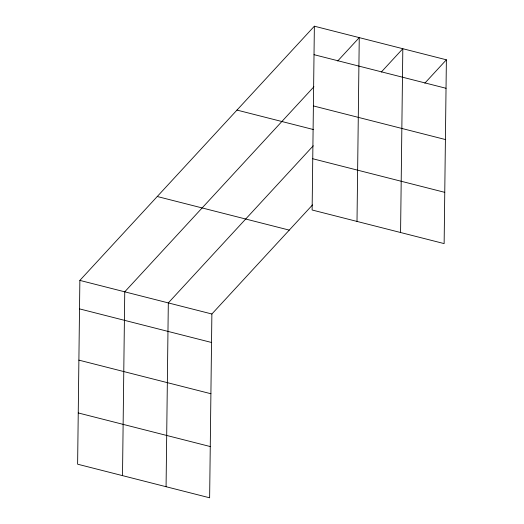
<?xml version="1.0" encoding="UTF-8"?>
<svg xmlns="http://www.w3.org/2000/svg" width="524" height="524" viewBox="0 0 524 524"><rect width="100%" height="100%" fill="white"/><g stroke="black" fill="none" stroke-linecap="round" stroke-linejoin="round"><path stroke-width="0.79" d="M314.367 26.2L312.121 210L444.136 243.601L446.382 59.801L314.367 26.2L79.864 280.399L77.618 464.199L209.633 497.8L211.879 314L312.52 204.904M122.505 475.622L124.751 291.822L313.928 86.755M166.069 486.711L168.315 302.911L313.247 145.803M357.008 221.423L359.254 37.623L337.698 60.994M400.572 232.512L402.818 48.712L381.262 72.083M424.826 83.172L446.382 59.801M314.02 54.679L446.035 88.281M313.391 105.933L445.407 139.535M236.979 110.086L313.548 129.572M312.749 158.746L444.765 192.347M157.252 196.513L289.261 230.115M79.864 280.399L211.879 314M79.517 308.878L211.532 342.48M78.888 360.132L210.903 393.734M78.246 412.945L210.255 446.546"/></g></svg>
